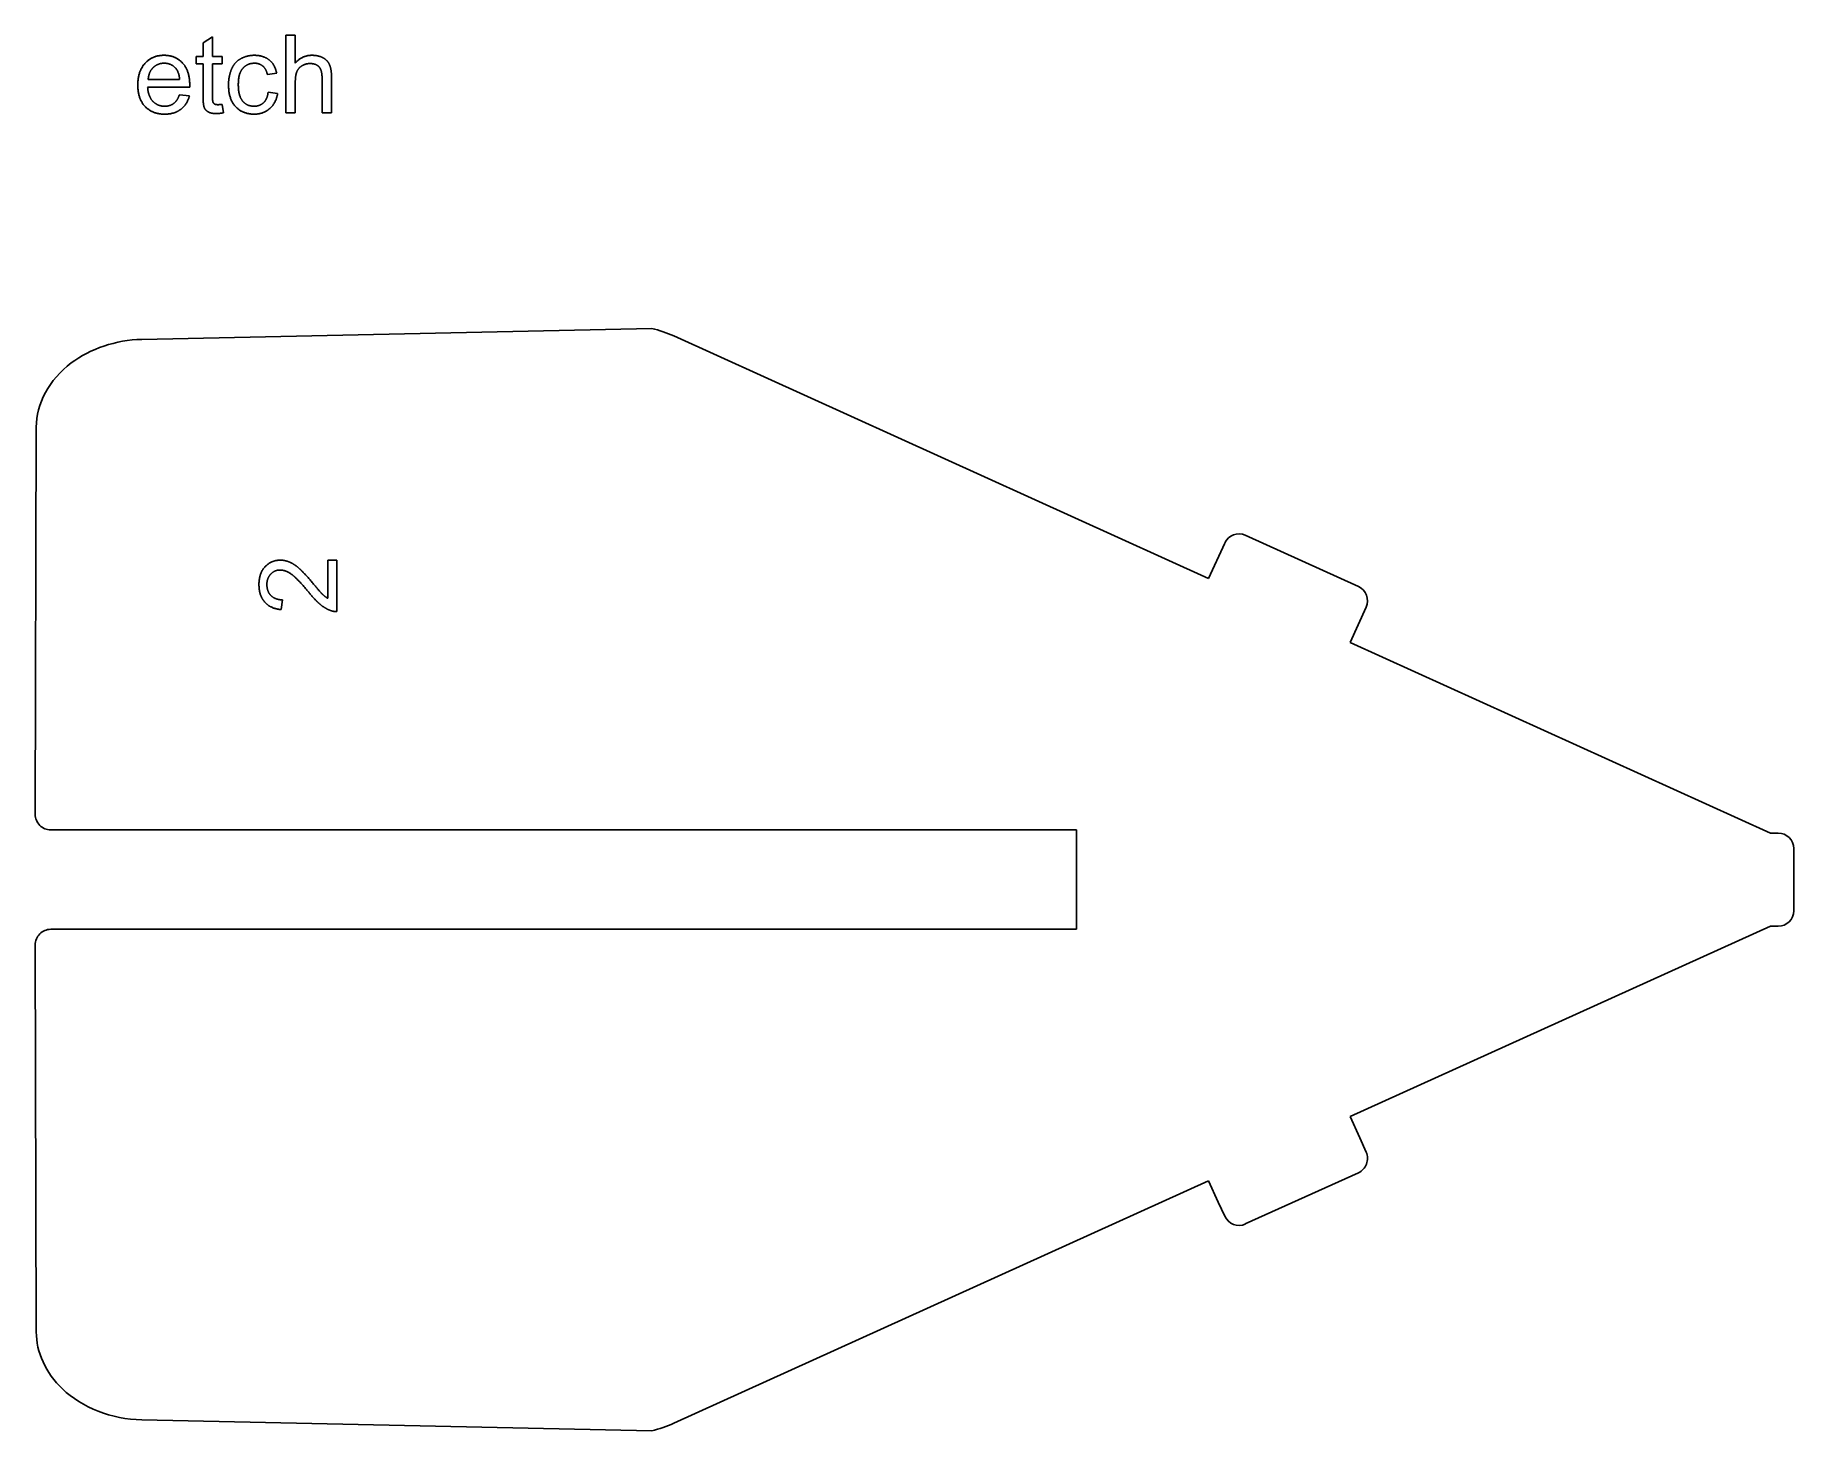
# Model space of a CAD drawing. Header units: millimetres. Extents: x -1 to 112, y -39 to 51.
import ezdxf

# ---------------------------------------------------------------- set-up
doc = ezdxf.new("R2010")
doc.units = ezdxf.units.MM

msp = doc.modelspace()

# ---------------------------------------------------------------- linework, layer by layer
at = {"layer": 'OUTER_PROFILES'}
for p, q in [((38.7, 32.29), (5.86, 31.58)), ((74.56, 16.19), (40.12, 31.8)), ((-0.93, 25.92), (-1, 1)), ((75.6, 18.47), (74.56, 16.19)), ((84.21, 15.67), (76.92, 18.97)), ((83.67, 12.06), (84.7, 14.34)), ((110.73, -0.2), (83.67, 12.06)), ((0, 0), (66.05, 0)), ((66.05, 0), (66.05, -0.2)), ((66.05, -0.2), (66.05, -6.2)), ((111.24, -0.2), (110.73, -0.2)), ((112.24, -5.2), (112.24, -1.2)), ((66.05, -6.4), (0, -6.4)), ((66.05, -6.2), (66.05, -6.4)), ((83.67, -18.46), (110.73, -6.2)), ((110.73, -6.2), (111.24, -6.2)), ((-1, -7.4), (-0.93, -32.32)), ((84.29, -19.83), (83.67, -18.46)), ((84.7, -20.74), (84.29, -19.83)), ((40.12, -38.2), (74.56, -22.59)), ((74.56, -22.59), (75.18, -23.96)), ((76.92, -25.37), (84.21, -22.07)), ((75.18, -23.96), (75.6, -24.87)), ((5.86, -37.98), (38.7, -38.69))]:
    msp.add_line(p, q, dxfattribs=at)
at = {"layer": 'OUTER_PROFILES', "extrusion": (0, 0, -1)}
for centre, start, end in [((-76.51, 18.06), 24.3794, 114.3794), ((-83.79, 14.76), 114.3794, 204.3794), ((0, 1), -90, 0.1546), ((-111.24, -1.2), 90, 180), ((-111.24, -5.2), 180, 270), ((0, -7.4), -0.1546, 90), ((-83.79, -21.16), 155.6206, 245.6206), ((-76.51, -24.46), 245.6206, 335.6206)]:
    msp.add_arc(centre, 1, start, end, dxfattribs=at)
at = {"layer": 'OUTER_PROFILES'}
for centre, major_axis, start_param, end_param in [((36.45, 26.52), (7.3, 0.53), 0.985369, 1.198278), ((36.45, -32.92), (7.3, -0.53), 5.084907, 5.297816)]:
    msp.add_ellipse(centre, major_axis=major_axis, ratio=0.819569, start_param=start_param, end_param=end_param, dxfattribs=at)
for points, knots in [([(5.86, 31.58), (4.2, 31.54), (2.55, 30.98), (1.32, 30.06), (-0.11, 28.98), (-0.93, 27.43), (-0.93, 25.92)], [1.508136, 1.508136, 1.508136, 1.508136, 2.235291, 2.235291, 2.235291, 3.078932, 3.078932, 3.078932, 3.078932]), ([(-0.93, -32.32), (-0.93, -33.62), (-0.33, -34.95), (0.76, -35.99), (2.02, -37.18), (3.93, -37.94), (5.86, -37.98)], [-3.078932, -3.078932, -3.078932, -3.078932, -2.351777, -2.351777, -2.351777, -1.508136, -1.508136, -1.508136, -1.508136])]:
    msp.add_open_spline(points, degree=3, knots=knots, dxfattribs=at)
at = {"layer": 'TEXT'}
for p, q in [((9.81, 50.68), (10.42, 51.05)), ((10.42, 51.05), (10.42, 49.79)), ((15.13, 46.16), (15.13, 51.16)), ((15.13, 51.16), (15.75, 51.16)), ((15.75, 51.16), (15.75, 49.37)), ((9.81, 49.79), (9.81, 50.68)), ((9.36, 49.31), (9.36, 49.79)), ((9.36, 49.79), (9.81, 49.79)), ((9.81, 49.31), (9.36, 49.31)), ((9.81, 47.23), (9.81, 49.31)), ((10.42, 49.79), (11.04, 49.79)), ((11.04, 49.31), (10.42, 49.31)), ((10.42, 49.31), (10.42, 47.19)), ((11.04, 49.79), (11.04, 49.31)), ((14.55, 48.72), (13.95, 48.63)), ((8.95, 47.82), (6.24, 47.82)), ((6.28, 48.32), (8.3, 48.32)), ((15.75, 48.15), (15.75, 46.16)), ((17.47, 46.16), (17.47, 48.46)), ((18.08, 48.46), (18.08, 46.16)), ((8.29, 47.33), (8.93, 47.25)), ((11.04, 46.71), (11.13, 46.17)), ((14, 47.49), (14.61, 47.41)), ((15.75, 46.16), (15.13, 46.16)), ((18.08, 46.16), (17.47, 46.16)), ((17.84, 17.36), (18.43, 17.36)), ((17.84, 14.91), (17.84, 17.36)), ((18.43, 17.36), (18.42, 14.06)), ((14.92, 14.81), (14.85, 14.18))]:
    msp.add_line(p, q, dxfattribs=at)
for points in [[(6.08, 49.36), (6.55, 49.87), (7.3, 49.87)], [(7.3, 49.87), (8.03, 49.87), (8.49, 49.37)], [(12.24, 49.65), (12.64, 49.87), (13.1, 49.87)], [(13.1, 49.87), (13.69, 49.87), (14.07, 49.57)], [(15.75, 49.37), (16.18, 49.87), (16.83, 49.87)], [(16.83, 49.87), (17.23, 49.87), (17.53, 49.71)], [(5.61, 47.95), (5.61, 48.86), (6.08, 49.36)], [(6.6, 49.08), (6.31, 48.8), (6.28, 48.32)], [(7.31, 49.36), (6.89, 49.36), (6.6, 49.08)], [(8.07, 49.01), (7.78, 49.36), (7.31, 49.36)], [(8.3, 48.32), (8.26, 48.78), (8.07, 49.01)], [(8.49, 49.37), (8.95, 48.88), (8.95, 47.98)], [(11.45, 47.96), (11.45, 48.55), (11.65, 48.99)], [(11.65, 48.99), (11.84, 49.43), (12.24, 49.65)], [(12.37, 49.03), (12.08, 48.7), (12.08, 47.98)], [(13.13, 49.36), (12.66, 49.36), (12.37, 49.03)], [(13.65, 49.18), (13.43, 49.36), (13.13, 49.36)], [(13.95, 48.63), (13.87, 49), (13.65, 49.18)], [(14.07, 49.57), (14.44, 49.27), (14.55, 48.72)], [(15.85, 48.81), (15.75, 48.57), (15.75, 48.15)], [(16.19, 49.2), (15.95, 49.06), (15.85, 48.81)], [(16.7, 49.34), (16.43, 49.34), (16.19, 49.2)], [(17.27, 49.13), (17.07, 49.34), (16.7, 49.34)], [(17.47, 48.46), (17.47, 48.92), (17.27, 49.13)], [(17.53, 49.71), (17.83, 49.55), (17.95, 49.27)], [(17.95, 49.27), (18.08, 48.99), (18.08, 48.46)], [(6.08, 46.57), (5.61, 47.06), (5.61, 47.95)], [(6.24, 47.82), (6.28, 47.22), (6.58, 46.9)], [(8.95, 47.98), (8.95, 47.93), (8.95, 47.82)], [(11.9, 46.57), (11.45, 47.05), (11.45, 47.96)], [(12.08, 47.98), (12.08, 47.25), (12.36, 46.92)], [(7.34, 46.08), (6.54, 46.08), (6.08, 46.57)], [(6.58, 46.9), (6.89, 46.59), (7.34, 46.59)], [(7.34, 46.59), (7.68, 46.59), (7.92, 46.77)], [(7.92, 46.77), (8.15, 46.94), (8.29, 47.33)], [(8.93, 47.25), (8.78, 46.7), (8.37, 46.39)], [(9.89, 46.5), (9.81, 46.67), (9.81, 47.23)], [(10.15, 46.22), (9.96, 46.33), (9.89, 46.5)], [(10.42, 47.19), (10.42, 46.93), (10.45, 46.85)], [(10.45, 46.85), (10.49, 46.78), (10.56, 46.73)], [(10.56, 46.73), (10.63, 46.69), (10.77, 46.69)], [(10.77, 46.69), (10.87, 46.69), (11.04, 46.71)], [(13.1, 46.08), (12.36, 46.08), (11.9, 46.57)], [(12.36, 46.92), (12.64, 46.59), (13.09, 46.59)], [(13.09, 46.59), (13.45, 46.59), (13.7, 46.81)], [(14.1, 46.44), (13.69, 46.08), (13.1, 46.08)], [(13.7, 46.81), (13.94, 47.03), (14, 47.49)], [(14.61, 47.41), (14.51, 46.79), (14.1, 46.44)], [(8.37, 46.39), (7.97, 46.08), (7.34, 46.08)], [(10.66, 46.12), (10.33, 46.12), (10.15, 46.22)], [(11.13, 46.17), (10.87, 46.12), (10.66, 46.12)], [(13.81, 16.95), (14.21, 17.37), (14.8, 17.37)], [(14.8, 17.37), (15.1, 17.36), (15.39, 17.24)], [(15.39, 17.24), (15.68, 17.12), (16, 16.83)], [(13.41, 15.81), (13.41, 16.53), (13.81, 16.95)], [(14.17, 16.47), (13.92, 16.21), (13.92, 15.8)], [(14.79, 16.73), (14.42, 16.74), (14.17, 16.47)], [(15.52, 16.45), (15.13, 16.73), (14.79, 16.73)], [(16.58, 15.34), (15.91, 16.16), (15.52, 16.45)], [(16, 16.83), (16.32, 16.55), (16.88, 15.88)], [(16.88, 15.88), (17.34, 15.33), (17.5, 15.17)], [(13.78, 14.67), (13.41, 15.1), (13.41, 15.81)], [(13.92, 15.8), (13.92, 15.35), (14.18, 15.09)], [(14.18, 15.09), (14.45, 14.82), (14.92, 14.81)], [(17.33, 14.54), (17.01, 14.81), (16.58, 15.34)], [(17.5, 15.17), (17.67, 15.01), (17.84, 14.91)], [(14.85, 14.18), (14.14, 14.25), (13.78, 14.67)], [(18, 14.13), (17.66, 14.26), (17.33, 14.54)], [(18.42, 14.06), (18.2, 14.05), (18, 14.13)]]:
    msp.add_open_spline(points, degree=2, dxfattribs=at)

doc.saveas('drawing.dxf')
